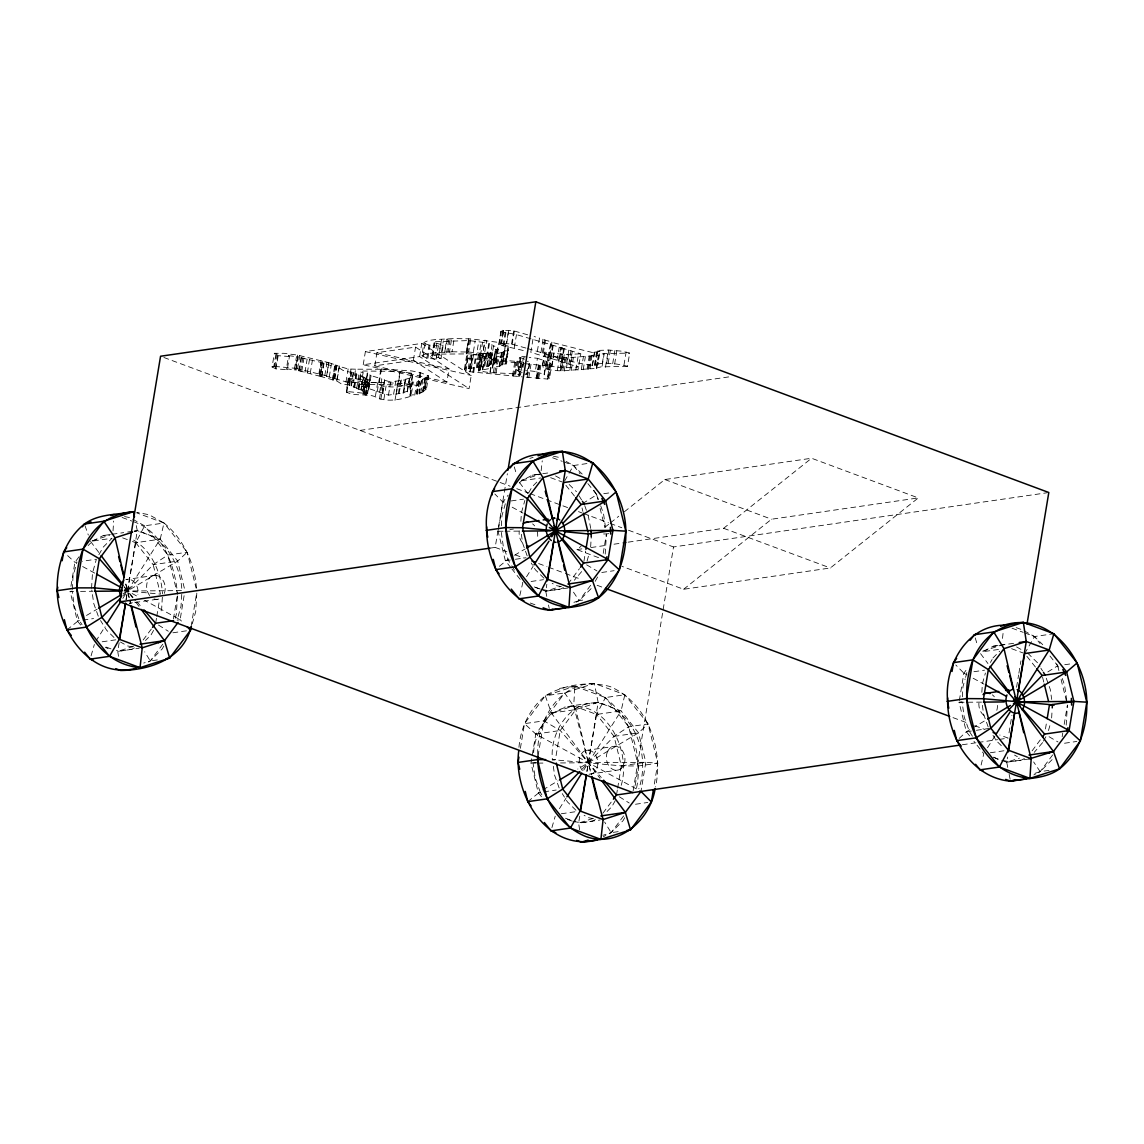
<?xml version="1.0" encoding="UTF-8"?>
<svg xmlns="http://www.w3.org/2000/svg" width="1144" height="1144" viewBox="0 0 1144 1144"><rect width="100%" height="100%" fill="white"/><g stroke="black" fill="none" stroke-linecap="round" stroke-linejoin="round"><path stroke-width="0.75" stroke-dasharray="5 3.75" d="M502.874 352.195L494.451 354.34L492.277 367.51L500.686 365.794L502.874 352.195L504.904 350.865L508.322 350.793L506.148 363.978L502.731 364.049L500.7 365.379M72.272 589.46L73.073 576.018L76.991 562.019L74.918 562.319L63.621 551.923M91.563 588.316L92.464 573.201L96.382 559.202L82.282 561.261M162.348 597.197L161.647 608.951L160.346 613.613M177.42 595.952L176.319 614.414L174.903 619.49M181.739 594.379L181.038 606.134L177.12 620.134L180.123 619.705L182.425 622.036M196.811 593.135L195.71 611.597L191.92 625.139M501.372 525.782L501.973 515.715L505.891 501.716L502.888 502.144L494.823 493.965M520.877 521.292L521.378 512.898L524.853 500.457M518.961 747.318C520.549 727.57 529.901 708.422 545.302 695.766C564.321 684.57 588.617 681.023 610.009 686.514C647.404 702.645 663.591 748.648 655.626 786.7M533.633 752.781C534.005 741.641 538.595 731.116 544.53 721.821C556.585 704.075 579.336 705.419 598.155 702.373L621.078 710.896L638.524 732.832L645.817 762.304L640.983 791.419L535.778 734.048L524.481 723.651L545.302 695.766L574.932 686.214C622.393 690.976 645.702 747.275 636.236 789.517M537.751 754.568C536.493 721.821 558.172 683.411 594.337 683.397L624.853 694.737L648.076 723.952L657.786 763.191L653.982 786.1M590.647 546.961L591.248 536.879M605.219 554.096L606.42 533.976L609.952 533.462M962.361 696.81L962.962 686.729L965.136 678.95M981.852 692.32L982.353 683.912L985.399 673.029M1051.636 717.989L1052.137 709.58M1066.208 725.124L1067.409 704.99L1064.192 724.366M113.027 530.902L113.656 521.049M559.473 688.402L574.932 686.214L573.673 705.919L591.505 774.788M541.155 470.713L542.256 460.789M1002.501 638.423L1003.231 631.803M428.6 375.904L427.17 376.233L424.996 389.403L426.426 389.089L428.6 375.904L419.977 372.486L411.711 370.928L386.086 369.255L355.598 369.197L353.396 382.596L348.777 382.639L326.598 376.276L328.685 362.619L297.554 355.112L284.112 353.31L274.374 353.281L278.164 355.698L275.976 368.883L287.258 369.698L289.432 356.513L288.588 355.612L286.415 368.783L287.258 369.698M328.685 362.619L336.837 365.408L334.734 378.85M353.396 382.596L383.912 382.439L409.538 384.112L417.789 385.671L426.426 389.089M355.598 369.197L348.133 368.969L336.922 365.68M527.484 348.548C549.506 354.626 571.628 363.435 594.351 365.422L597.84 364.636L600.028 351.451L592.52 352.538L589.975 368.783L569.798 370.284C561.161 371.228 551.236 371.142 543.228 367.524L542.728 365.251L562.062 367.767L578.649 366.995L559.173 361.061L561.361 347.876L562.347 348.019L560.174 361.189L559.173 361.061M561.361 347.876L580.823 353.825L577.977 370.127M524.41 363.678L528.471 363.978L526.283 377.162L547.533 379.05L549.52 378.349L551.708 365.165L549.978 362.977L546.26 361.404L544.072 374.574L547.804 376.147L549.52 378.349M119.148 642.756L117.746 651.379L118.547 656.584M126.126 599.628L137.294 530.644L135.893 523.737M546.775 596.381L545.731 591.205L546.846 584.298M597.425 364.049C606.549 362.29 618.017 363.806 627.484 366.309L629.658 353.138L621.607 351.165L608.808 350.035L599.685 350.364L597.425 364.049L595.609 364.035L597.783 350.865L599.685 350.364M579.736 816.201L578.607 823.108L579.665 830.058M586.986 771.356L598.155 702.373L594.337 683.397L564.693 692.949L545.302 695.766L551.408 713.098L599.999 778.335M1007.75 767.395L1006.706 762.219L1007.549 757.042M70.942 586.3L74.918 562.319L79.079 556.742M155.655 623.251L156.499 618.117M156.785 616.401L159.617 599.27M173.43 618.947L177.234 596.038M184.098 595.724L180.123 619.705L144.544 600.285M191.077 626.697L196.625 593.221M275.976 368.883L272.072 366.995L274.374 353.281M272.072 366.995L273.874 366.209L276.062 353.024M273.874 366.209L274.66 366.395L276.834 353.224M275.49 367.925L277.677 354.74M286.415 368.783L294.28 369.869L296.468 356.685L321.292 362.491L322.608 363.22L320.42 376.39L336.736 380.909L341.084 383.755L348.991 384.942L358.887 389.046L358.015 389.16L360.76 372.043L363.363 371.028L395.652 371.342L411.382 373.13L412.727 375.375L410.553 388.56L409.595 390.748L403.231 392.449L405.419 379.279L411.768 377.577L412.727 375.375M326.498 375.79L295.381 368.296L297.554 355.112M320.42 376.39L295.624 369.898L297.812 356.713M296.11 370.213L298.527 355.469M297.597 368.697L299.785 355.512M298.756 370.756L300.929 357.572M299.428 370.77L301.601 357.586M300.629 371.114L302.817 357.943M301.801 371.228L303.989 358.043M304.947 372.3L307.135 359.116M307.378 372.758L309.481 359.302M310.253 373.259L312.441 360.074M318.904 373.745L321.092 360.575M319.19 375.933L321.292 362.491M320.063 374.274L322.25 361.104M320.363 376.047L322.551 362.863M321.578 376.405L324.038 361.347M321.85 376.691L324.038 363.506L322.608 363.22M324.796 375.518L326.969 362.333M326.598 376.276L328.786 363.106M329.272 376.919L331.488 363.52M332.303 380.123L334.548 366.552L324.038 363.506M333.076 378.092L335.249 364.922M333.347 380.094L335.521 366.909L338.924 367.724L343.272 370.57L356.127 373.602L353.954 386.786M333.862 378.206L336.05 365.022M334.649 378.592L336.837 365.408M336.736 380.909L338.924 367.724M337.251 379.136L339.439 365.951M345.96 382.153L348.133 368.969M411.011 396.224L410.181 395.037L416.616 394.68L418.79 381.51L412.112 382.31L413.198 383.04L411.011 396.224C400.128 399.671 388.745 402.059 377.677 398.112C369.383 392.292 355.098 397.311 346.346 391.949L348.262 378.221L370.012 380.151L367.724 379.565L365.551 392.749L367.825 393.336L370.012 380.151M346.346 391.949L348.262 378.221M346.918 392.578L348.534 378.764M348.777 382.639L350.951 369.455M348.991 384.942L351.179 371.757M349.649 385.371L351.837 372.2M351.022 385.785L353.196 372.601M351.422 385.843L353.596 372.658M353.739 387.344L356.127 373.602M354.683 387.473L356.871 374.303L355.913 374.159M356.713 388.331L358.887 375.146L356.871 374.303M358.701 388.731L360.875 375.561L358.887 375.146M358.887 389.046L360.875 375.561M363.22 364.764L365.394 351.58L421.793 343.4L471.242 375.432L469.069 388.602L363.22 364.764L419.619 356.585L469.069 388.602M405.419 379.279L403.846 392.892L388.474 395.123L358.587 385.213L361.189 384.198L363.363 371.028M358.015 389.16L360.803 389.847L363.649 376.676L361.218 390.118L363.077 391.048L365.251 377.863L363.392 376.948L361.218 390.118M364.65 378.063L367.982 379.308L365.808 392.492L362.462 391.248L365.251 377.863M367.825 393.336L362.448 393.093L364.636 379.908M363.206 393.364L365.379 380.194M364.135 391.534L366.309 378.364M365.036 387.115L367.21 373.945L360.76 372.043M364.035 395.023L368.053 370.87M365.579 395.366L367.753 382.182L377.634 382.811L379.865 384.927C390.833 388.66 402.373 386.829 413.198 383.04M366.395 395.238L368.582 382.067M367.996 388.216L370.17 375.046L367.21 373.945M367.524 393.765L369.712 380.594M368.883 388.788L371.071 375.604L370.17 375.046M374.76 365.865L376.948 352.695L415.572 347.09L449.063 368.94L446.875 382.11L374.76 365.865L413.384 360.26L446.875 382.11M375.461 395.981L377.634 382.811M377.248 391.663L380.766 369.641M379.193 382.611L381.367 369.441M379.636 392.12L381.824 378.95L371.071 375.604M379.479 398.984L381.653 385.814M380.852 399.285L383.04 386.114M382.382 393.15L384.556 379.965L381.824 378.95M382.94 393.593L384.556 379.965M383.912 399.127L386.086 385.943M388.474 395.123L390.662 381.953L406.02 379.722M393.607 394.265L395.795 381.095M394.995 400.386L397.168 387.201M396.267 394.38L399.942 371.643M410.553 388.56L409.194 386.3L398.083 384.942L400.271 371.757M398.355 393.693L400.529 380.509M399.199 393.15L401.372 379.98M403.103 393.279L405.276 380.108M407.207 391.377L409.38 378.206M407.35 391.863L409.523 378.678M413.384 360.26L415.572 347.09M409.194 386.3L411.382 373.13M410.095 388.617L412.269 375.447M409.924 395.495L412.112 382.31M410.181 395.037L412.355 381.853M419.619 356.585L421.793 343.4M414.714 395.18L416.888 382.01M493.35 364.907L495.524 351.737L492.235 351.294L490.061 364.464L493.35 364.907A7.221 1.802 9.4 0 0 493.25 362.705L496.11 362.562L495.652 361.046L489.961 358L482.496 355.941L484.627 342.542L468.826 340.555L435.135 341.741L434.048 342.542L443.257 345.188L441.069 358.358L436.179 359.073L426.855 358.258L421.85 355.612L424.038 342.442L428.314 340.512L435.95 339.511L454.197 338.581L470.842 338.838L496.925 342.185L505.476 344.702L503.389 358.673L505.991 359.202L505.276 362.677L506.148 363.978M416.173 394.165L418.346 380.995L421.407 380.823L422.922 379.079L425.954 378.349L423.766 391.534L416.616 394.68M417.789 385.671L419.977 372.486M422.965 356.899L425.139 343.715L424.038 342.442M418.547 386.257L420.72 373.073M417.431 394.394L419.619 381.224M419.104 393.622L421.292 380.452M419.219 394.008L421.407 380.823M420.777 392.964L422.922 379.079M426.855 358.258L429.043 345.073L438.352 345.888L443.257 345.188M427.899 358.215L430.072 345.03M423.766 391.534L422.779 390.919L424.953 377.749L427.17 376.233M422.837 391.277L424.953 377.749M422.779 390.919L423.652 390.805L426.369 374.531M423.652 390.805L425.325 389.889L427.513 376.705M441.069 358.358L431.86 355.712L434.048 342.542M432.475 356.127L434.648 342.957M431.86 355.712L432.961 354.926L435.135 341.741M432.961 354.926L434.877 355.283L437.065 342.099M436.179 359.073L438.352 345.888M438.467 357.486L440.54 343.929M421.85 355.612L426.14 353.682L439.453 352.395L441.598 339.11M434.877 355.283L441.155 354.097L443.343 340.912M439.453 352.395L444.587 352.309L446.761 339.139M444.587 352.309L447.561 338.738M445.373 351.923L446.732 352.137L448.906 338.967M446.732 352.137L448.062 351.952L450.236 338.767M448.062 351.952L449.449 352.137L451.637 338.953M449.449 352.137L452.009 351.766L454.197 338.581M452.009 351.766L466.366 352.023L468.554 338.838M441.155 354.097L466.223 353.911L468.411 340.726M466.223 353.911L468.826 340.555M464.392 369.112L466.566 355.927L467.796 355.87L465.608 369.04L464.392 369.112L465.923 371.342L522.236 376.862M466.366 352.023L467.524 352.352L469.698 339.182M465.308 368.811L467.481 355.641L480.008 354.097L477.82 367.267L465.608 369.04M467.524 352.352L468.654 352.023L470.842 338.838M465.923 371.342L468.111 358.158L466.566 355.927M468.225 368.554L470.413 355.369M469.383 368.883L471.571 355.712M469.669 368.568L471.857 355.384M469.798 371.8L471.971 358.63L521.592 363.22M466.652 353.725L473.015 354.111L475.203 340.941M470.256 371.743L472.429 358.558M471.257 368.611L473.444 355.441M472.901 372.272L475.804 354.425M473.716 372.157L475.904 358.973M473.015 354.111L476.505 354.883L478.678 341.713M476.29 367.724L478.464 354.54M482.496 355.941L479.121 354.84L481.295 341.67M477.434 366.938L479.622 353.768L490.948 353.038L488.774 366.209L477.82 367.267M480.423 355.384L482.611 342.199M478.421 370.17L480.594 356.985L482.396 357.114L480.223 370.298L478.421 370.17C490.061 374.646 507.378 371.771 520.52 375.161L523.18 358.544L519.433 357.328L520.42 356.499L526.512 356.914M479.136 366.695L481.309 353.51M478.793 371.414L480.594 356.985M479.894 369.841L482.067 356.656L494.794 354.812L492.606 367.996L480.223 370.298M480.594 367.095L485.013 340.04M481.467 366.352L483.64 353.181M468.654 352.023L484.527 353.639L486.715 340.469M482.339 369.869L484.513 356.699M482.868 369.412L485.042 356.227M483.798 366.795L485.971 353.625M484.784 366.151L486.972 352.967M486.572 356.928L488.76 343.758L484.684 342.757M484.527 353.639L487.73 353.811L489.918 340.64M486.629 366.38L488.803 353.21M487.272 366.008L489.46 352.838M488.774 366.209L490.676 352.266L492.235 351.294M489.961 358L492.134 344.816L488.76 343.758M488.488 365.451L490.218 364.864L492.406 351.68M491.391 359.102L493.564 345.917L492.134 344.816M489.918 372.358L492.106 359.187L481.195 357.843M490.276 372.587L492.106 359.187M493.25 362.705L496.024 346.589L493.564 345.917M495.095 361.404L497.84 347.862L496.024 346.589M493.364 372.529L496.882 351.036M495.652 361.046L497.84 347.862M498.698 344.773L500.872 331.588L503.546 330.788L501.358 343.958L498.698 344.773L525.625 351.051M496.11 362.562L498.298 349.378L497.282 348.219M499.07 344.13L501.258 330.945M494.751 372.858L496.939 359.674L522.708 361.976M501.358 343.958L500.443 343.429L502.616 330.258L513.742 330.859L529.672 335.364M496.11 372.772L498.298 359.588M500.443 343.429L501.544 343.157L503.732 329.987M499.242 366.395L501.415 353.21M499.442 365.966L501.63 352.795M502.974 345.788L505.147 332.618L505.963 332.604L516.459 334.62L562.347 348.019M503.775 345.788L505.963 332.604M500.686 365.794L502.859 352.609M501.901 364.807L504.089 351.623M502.016 365.179L505.476 344.702M502.731 364.049L504.904 350.865M525.911 348.062L511.554 344.044L506.377 343.658L508.565 330.473M506.592 343.729L508.78 330.559M505.276 362.677L508.322 347.933L508.165 346.031L505.577 345.488M505.991 359.202L508.165 346.031M506.134 361.104L508.322 347.933M511.554 344.044L513.742 330.859M512.097 344.573L514.285 331.402M514.271 347.79L516.459 334.62M512.512 375.818L514.686 362.634M513.542 376.061L515.715 362.877M514.786 374.345L516.959 361.175M515.658 374.217L517.832 361.046M522.136 372.472L517.245 370.513L519.433 357.328M517.245 370.513L518.232 369.669L520.42 356.499M518.604 371.342L520.777 358.172M518.589 376.519L520.777 363.349M519.419 376.405L521.736 361.475M522.465 366.866L524.095 356.985M522.965 367.524L524.052 360.946M489.889 548.162L495.18 547.39L507.378 473.716M498.355 529.558L502.888 502.144L508.108 495.166M532.975 339.182L530.787 352.352L560.174 361.189M524.996 374.503L527.656 374.288L529.844 361.104L527.184 361.332M527.27 377.434L529.457 364.25L549.721 365.88L551.708 365.165M528.814 377.491L531.002 364.307M537.351 351.294L539.525 338.109L534.119 336.508M537.437 358.315L546.532 361.361L544.358 374.531L535.263 371.485L537.437 358.315L529.2 357.357M536.25 378.349L538.424 365.179M536.607 378.307L538.795 365.122M540.926 352.724L543 339.31L539.525 338.109M537.037 378.464L539.224 365.279M537.723 378.364L539.911 365.179M542.327 352.91L544.501 339.725L543 339.31M538.667 378.621L540.84 365.437M543.243 353.382L545.416 340.211L544.501 339.725M542.299 365.422L544.916 352.08L564.249 354.583L580.823 353.825M542.728 365.251L544.916 352.08M544.115 365.579L546.303 352.409M545.845 369.083L548.033 355.913L545.402 354.34L544.487 352.252M548.248 357.643L550.436 344.458M547.204 365.522L551.036 341.727L545.416 340.211M547.089 369.412L549.277 356.227L566.452 357.915L598.698 355.283L596.524 368.468L589.975 368.783M549.778 355.584L551.951 342.399L551.036 341.727M548.333 369.226L550.507 356.056M550.393 358.572L552.581 345.402M547.804 376.147L549.978 362.977M547.533 379.05L550.078 363.592M551.008 358.987L553.181 345.817M548.863 377.134L551.051 363.964M551.637 366.294L553.825 353.124M551.966 366.08L554.139 352.91M557.028 360.46L559.216 347.275M558.572 360.503L560.76 347.333M557.314 370.685L559.502 357.5M560.403 366.981L562.576 353.796M561.59 361.633L563.778 348.448M560.288 370.584L562.476 357.4M562.104 362.062L564.278 348.877M561.046 370.856L563.234 357.686M562.062 367.767L564.249 354.583M562.776 370.727L564.95 357.543M564.264 371.085L566.795 354.497M566.623 363.735L568.797 350.064M566.466 367.939L569.24 350.722M568.825 364.064L570.999 350.879M570.069 364.879L572.3 351.365M569.798 370.284L571.986 357.114M571.228 370.584L573.416 357.4M575.832 370.027L578.077 356.728M581.309 369.483L583.483 356.299M520.391 748.319L524.481 723.651L543.872 720.849L560.245 730.501L601.272 777.52M583.211 369.755L585.385 356.585M587.044 369.197L589.231 356.027M587.873 369.412L590.061 356.242M588.745 369.283L591.105 355.755M592.206 365.722L594.379 352.552M592.492 365.408L594.665 352.223M594.351 365.422L596.539 352.238M595.009 365.05L597.182 351.866M574.932 686.214L605.462 697.554L624.853 694.737L621.078 710.896L596.596 714.442L573.673 705.919L551.408 713.098L535.778 734.048L530.959 763.162L538.238 792.649L541.512 796.753M596.524 368.468L598.584 354.883L603.932 353.496L629.658 353.138M596.396 368.068L601.758 366.681L603.932 353.496M627.484 366.309L602.001 366.866L604.189 353.682M538.038 756.084L543.872 720.849L564.693 692.949L575.89 709.552L591.205 774.745M605.476 367.281L607.65 354.097M606.62 363.22L608.808 350.035M608.15 363.52L610.338 350.35M612.683 363.678L614.871 350.493M614.628 364.121L616.816 350.936M583.912 561.361L585.614 551.093M598.155 702.373L575.89 709.552L560.245 730.501L555.426 759.616L552.423 760.045C549.091 730.501 574.188 693.336 606.935 705.147C637.694 718.604 649.492 758.415 638.852 788.745M623.966 365.093L626.14 351.923M603.217 553.353L606.42 533.976L603.16 533.962M616.516 794.98L617.36 789.832M617.646 788.13L621.335 765.865L614.042 736.379L596.596 714.442L605.462 697.554L628.685 726.769L638.381 766.008L634.591 788.917M633.147 790.819L673.516 546.961L1047.032 492.764M959.33 700.571L963.877 673.173L968.038 667.581M1009.008 732.846L1011.911 715.315M1016.558 687.244L1018.589 674.96M1018.889 673.201L1020.048 666.194M1020.334 664.435L1020.92 660.917M1045.459 728.957L1046.874 720.391M1062.161 736.707L1062.733 733.175M126.055 599.628L135.736 542.714L144.602 525.825L163.992 523.008C183.498 538.895 194.666 563.22 196.439 588.087M586.915 771.356L596.596 714.442M334.548 366.552L335.521 366.909M349.177 379.007L354.568 380.723L367.753 382.182M122.851 598.412L160.217 539.167L163.992 523.008L149.149 514.786L136.951 512.355M519.791 595.595L522.808 582.682L511.897 568.968M981.137 765.007L983.783 753.696L973.973 741.355M587.072 561.089L589.246 553.31M621.206 785.342C631.788 750.407 605.777 697.583 564.149 707.264M965.565 677.391L966.88 672.729L963.877 673.173L955.812 664.979M1048.49 730.544L1050.221 724.324M91.062 655.884L94.351 644.487M551.923 827.612L555.212 816.215M98.885 554.74L103.06 547.29L112.026 538.252L92.621 541.069L88.145 545.588M153.568 630.401L151.065 634.863L145.46 640.511M163.835 646.031L162.219 648.905L150.293 660.932L145.56 663.391M528.628 492.935L531.96 486.972L537.566 481.338M581.638 571.585L574.359 580.208M595.166 581.381L598.398 575.618M615.257 800.643L611.926 806.591L606.32 812.24M624.696 817.745L623.08 820.634L611.153 832.66L603.274 836.75M990.432 662.462L992.105 659.487M1042.613 742.599L1034.219 752.352M1043.442 741.112L1045.945 736.636M564.607 480.995L568.168 474.803M569.054 473.258L573.501 465.522L592.892 462.705M1024.695 653.567L1034.476 636.536L1052.108 633.976M95.753 641.369L105.105 626.554M526.54 576.762L533.075 566.38M559.43 808.651L565.965 798.283M583.712 770.141L621.078 710.896M987.515 747.776L994.994 735.921M143.143 640.011L151.48 628.842M162.777 644.201L150.293 660.932L143.701 663.062M567.996 584.026L579.465 568.668M590.647 585.285L579.193 600.629L574.46 603.074M602.959 813.141L612.34 800.571M623.637 815.929L611.153 832.66L602.917 835.32M1032.102 750.85L1040.439 739.682M1052.666 754.911L1040.168 771.642L1033.861 774.917M122.637 596.024L153.182 564.664L167.825 555.04L187.216 552.223L196.067 588.059M582.267 769.011L614.042 736.379L628.685 726.769L648.076 723.952L638.524 732.832L577.749 769.083M519.29 483.011L521.535 480.766L532.189 475.232L540.998 473.959M591.133 588.602L579.193 600.629L572.601 602.745M992.935 658L999.67 651.222M1052.108 759.616L1040.168 771.642L1031.931 774.302M122.966 593.736L177.663 561.103L187.216 552.223L163.992 523.008L136.679 512.855M499.385 566.294L508.394 558.93M959.173 738.423L966.337 731.76L970.899 729.043M66.91 629.929L80.423 619.104M527.77 801.658L541.284 790.833M598.569 557.643L576.891 549.592L581.081 546.26M604.804 527.355L608.994 524.009M610.395 522.908L618.761 516.23M624.352 511.783L664.821 479.536L811.568 458.243L918.289 497.926L830.344 567.982L683.611 589.274L621.907 566.323M628.156 542.156L723.623 528.299L811.568 458.243M683.611 589.274L771.542 519.219L918.289 497.926M582.582 503.603L596.725 494.723L593.922 490.247M1047.804 671.957L1057.699 665.751L1055.841 662.762M86.501 615.472L97.14 609.137M514.471 555.298L525.11 548.963M542.799 789.918L558 780.866M972.414 728.142L986.099 719.976M92.621 541.069L103.275 535.535L110.339 534.52M134.477 647.847L131.446 649.434L119.834 651.079L116.459 650.407M563.391 587.544L560.346 589.117L548.734 590.762L541.999 589.432M595.352 819.576L592.306 821.163L580.694 822.808L573.959 821.464M1013.598 643.328L993.164 646.246L982.51 651.78L1001.901 648.963M1024.366 758.558L1021.32 760.145L1009.709 761.79L1001.3 760.116M92.135 540.855L109.638 535.22M134.105 531.674L137.294 530.644L160.217 539.167L177.663 561.103L184.942 590.576M529.801 458.415L533.104 457.357M521.707 480.165L540.797 474.016M133.648 646.26L117.746 651.379L139.225 648.262M534.262 586.943L545.731 591.205L560.045 586.586M982.696 651.193L1001.772 645.044M592.921 818.489L578.607 823.108L600.085 819.991M1001.801 760.402L1006.706 762.219L1019.433 758.129M289.432 356.513L278.164 355.698M274.66 366.395L295.381 368.296M361.061 375.861L360.203 375.99L362.977 376.676M360.017 430.401L730.015 376.719M112.098 534.262L123.709 532.618M137.294 530.644L134.291 531.073C163.606 533.49 180.781 564.078 181.939 591.019M542.756 473.702L550.85 472.558M521.535 480.766L540.926 477.949M132.461 541.498L135.736 542.714L160.217 539.167M511.182 500.943L523.523 499.156M603.775 493.707L610.824 492.678M135.736 542.714L153.182 564.664L177.663 561.103M155.427 575.289L125.911 579.565A12.098 9.238 81.7 0 1 137.909 594.651M80.652 625.024L77.377 620.92L70.099 591.434L72.172 591.133L74.346 606.349L79.465 620.62L82.025 624.724M510.81 567.596L505.362 560.746L498.069 531.259L501.072 530.83L503.26 546.046L508.365 560.303L510.925 564.421M509.895 529.543L513.413 529.043M157.128 599.284L129.315 603.317A12.098 9.238 81.7 0 0 133.891 601.844M77.377 620.92L79.465 620.62M82.983 620.105L93.565 618.561M576.891 549.592L582.196 548.82M591.033 547.533L606.949 545.23M614.013 544.201L626.397 542.413M505.362 560.746L513.656 559.53M515.415 559.287L525.997 557.743M102.188 641.784L116.302 639.739L106.549 630.144L100.558 620.548M172.873 632.789L186.972 630.744M531.102 581.481L543.443 579.679M601.773 572.472L614.113 570.684M545.731 591.205L568.125 587.959M157.343 659.916L150.293 660.932L144.687 651.808M582.711 600.114L579.193 600.629L571.728 589.56M551.408 713.098L575.89 709.552M535.778 734.048L560.245 730.501M973.93 671.714L984.512 670.169M1064.749 664.721L1071.814 663.706M614.042 736.379L638.524 732.832M585.642 750.507L615.157 746.231M536.565 762.347L530.959 763.162L536.178 763.119M969.611 735.878L966.337 731.76L959.058 702.287L962.061 701.844L964.235 717.059L969.34 731.331L972.757 736.808M621.335 765.865L645.817 762.304L657.786 763.191L638.381 766.008L621.335 765.865L552.166 759.616M589.046 774.245L618.561 769.969M538.238 792.649L540.326 792.334L542.885 796.453M543.843 791.834L556.184 790.032M966.337 731.76L974.631 730.558M976.39 730.301L988.745 728.513M962.333 744.758L976.433 742.713M978.191 742.456L997.568 739.653M999.327 739.396L1008.136 738.109L999.784 735.006M561.289 813.77L577.162 811.468M635.492 804.261L647.833 802.459M990.318 752.752L1004.418 750.707M1064.521 743.242L1076.861 741.455M1006.706 762.219L1029.114 758.972M618.203 831.645L611.153 832.66L604.618 822.007M1048.991 770.37L1040.168 771.642L1033.647 761.961M103.275 535.535L113.227 534.134M127.656 532.017L132.632 531.317M532.189 475.232L537.165 474.531M993.164 646.246L1004.775 644.601M498.298 349.378L495.423 349.521A7.221 1.802 9.4 0 1 495.524 351.737M492.463 359.416L496.939 359.674M476.505 354.883L479.121 354.84M498.069 531.259L503.288 531.231M505.033 531.216L520.692 531.102M70.099 591.434L73.573 591.419M80.538 591.362L92.721 591.276M124.038 591.033L181.467 590.604M959.058 702.287L981.681 702.116M537.923 763.119L546.617 763.048M560.546 762.948L645.817 762.304M294.28 369.869L295.624 369.898M361.189 384.198L398.083 384.942M124.052 590.676L160.475 594.136L153.182 564.664M362.448 393.093L346.089 391.405M501.544 343.157L506.377 343.658M288.588 355.612L296.468 356.685M468.111 358.158L471.971 358.63M518.232 369.669L521.921 370.17M535.263 371.485L525.682 370.313M553.439 456.256L558.658 457.3M1016.158 627.627L1022.607 629.958M561.404 586.615L556.341 585.614L552.166 583.297M540.326 589.088L534.162 586.872M124.524 516.559L129.758 517.603M132.489 646.918L127.442 645.917L120.477 642.056M593.35 818.646L588.302 817.645L584.126 815.329M572.272 821.135L566.123 818.918M376.948 352.695L449.063 368.94M365.394 351.58L471.242 375.432M592.52 352.538L551.951 342.399M487.73 353.811L503.288 357.872L503.389 358.673M500.872 331.588L505.147 332.618M548.033 355.913L549.277 356.227M597.783 350.865L600.028 351.451M595.609 364.035L597.84 364.636M425.025 378.106L425.954 378.349M528.471 363.978L529.457 364.25M385.128 380.409L390.662 381.953M425.139 343.715L429.043 345.073M664.821 479.536L771.542 519.219M1011.997 628.185L1023.236 632.36M1024.838 632.961L1034.476 636.536L1042.742 644.673M552.609 457.757L562.247 461.347M563.863 461.933L573.501 465.522L582.939 474.803M723.623 528.299L830.344 567.982M1011.596 648.691L1023.065 652.952M550.621 477.677L562.076 481.939M163.878 357.486L510.095 486.2M516.773 488.688L528.442 493.021M530.115 493.65L568.468 507.907M578.464 511.625L581.81 512.869M583.469 513.484L608.479 522.779M610.152 523.409L621.821 527.741M628.499 530.23L673.516 546.961M495.18 547.39L506.878 551.737M515.229 554.854L523.58 557.957M538.624 563.549L546.975 566.652M548.648 567.267L563.692 572.858M565.351 573.487L580.394 579.078M597.096 585.285L603.789 587.773M952.995 717.617L968.038 723.208M974.717 725.696L984.755 729.414M993.607 757.357L1000.156 759.788M530.273 603.017L535.092 604.804M122.108 517.474L131.746 521.049M133.347 521.65C162.848 531.173 175.103 565.894 177.52 594.279M122.637 537.852L130.831 540.897M106.292 647.118L114.471 650.164M565.508 818.232L575.332 821.892M525.768 373.259L527.656 374.288M963.877 673.173L966.966 674.86M973.158 678.235L983.983 684.141M512.183 507.207L523.008 513.113M82.654 566.537L95.023 573.287M124.424 589.317L136.808 596.067M1024.094 630.787L1034.476 636.536L1040.01 643.5M1016.558 646.946L1022.135 650.035M566.08 461.404L573.501 465.522L580.137 473.859M555.569 475.933L562.548 479.794M1014.542 755.083L1017.331 756.627M993.75 757.128L997.94 759.444M132.718 519.247L144.602 525.825L167.825 555.04L177.105 592.578M133.633 540.097C152.238 550.908 161.075 573.144 162.548 593.836M105.262 647.189L108.051 648.734M502.616 330.258L503.546 330.788M1049.077 736.722L1058.014 741.998M586.615 564.836L597.025 570.97M619.319 796.753L629.157 802.988M158.458 625.024L168.297 631.259M523.18 358.544L524.324 359.287M507.45 349.506L508.322 350.793M1027.698 653.124L1037.451 662.719L1040.01 666.838M1001.3 745.659L996.438 740.854L993.006 735.377M569.154 484.513L576.476 491.706M543.986 578.235L535.449 569.841L531.173 562.977M575.947 810.267L567.41 801.872L562.276 793.636M124.01 586.986L135.721 600.414M136.894 601.758L140.412 605.791M1049.963 656.012L1057.699 665.751L1059.401 670.498M1026.883 656.298L1035.606 667.281M587.873 483.597L596.725 494.723L598.426 499.47M565.894 485.285L574.617 496.253M980.565 653.639L987.958 663.563M519.591 482.611L528.042 493.965M90.548 541.369L100.057 554.139M124.353 586.758L134.92 600.943M135.964 602.359L139.139 606.606M1040.868 668.21L1042.584 670.956M579.036 495.81L581.595 499.928M511.783 565.794L515.2 571.285M490.676 352.266L490.948 353.038M1062.233 678.406L1064.506 684.741L1067.166 703.303M1046.274 678.235L1050.249 689.332L1051.708 699.47M988.173 726.926L983.625 714.242L981.938 702.416M600.686 505.805L603.531 513.727L605.462 527.227M584.727 505.634L587.573 513.556M588.145 515.143L590.733 528.457M527.184 555.898L522.651 543.228L521.192 533.09M559.144 787.944L554.611 775.26L553.153 765.121M540.326 792.334L535.206 778.077L533.033 762.862M98.284 616.216L93.751 603.531L91.806 590.018M84.985 525.611L88.331 535.063M975.26 637.923L977.619 645.859M514.285 466.909L516.645 474.846M125.74 584.126L130.645 603.06M1057.699 665.751L1058.972 670.87M1061.074 679.393L1066.98 703.288M1042.57 677.234L1043.857 682.439M596.725 494.723L597.983 499.842M600.099 508.379L604.733 527.141M582.024 507.95L582.882 511.425M125.911 584.141L130.345 603.017M1009.137 774.302L1010.181 779.479M548.505 605.004L549.206 608.451M983.926 715.415A12.098 9.238 81.7 0 1 979.035 701.744M992.334 694.837A12.098 9.238 81.7 0 1 994.336 696.81M997.425 705.405A12.098 9.238 81.7 0 1 996.424 711.382M522.193 542.513A12.098 9.238 81.7 0 1 519.304 530.816M532.603 523.909A12.098 9.238 81.7 0 1 534.606 525.868M537.237 531.345A12.098 9.238 81.7 0 1 537.508 537.58M158.83 599.041A12.098 9.238 81.7 0 1 154.025 598.898M149.721 595.652A12.098 9.238 81.7 0 1 148.491 579.379A12.098 9.238 81.7 0 1 160.846 577.634A12.098 9.238 81.7 0 1 164.235 593.593M582.325 770.527A12.098 9.238 81.7 0 1 582.797 752.18A12.098 9.238 81.7 0 1 596.739 757.371A12.098 9.238 81.7 0 1 591.434 773.902M607.364 752.008A12.098 9.238 81.7 0 0 616.173 770.312A12.098 9.238 81.7 0 0 623.451 752.48A12.098 9.238 81.7 0 0 607.364 752.008"/><path stroke-width="1.5" d="M136.107 668.296C91.062 680.137 57.658 630.973 57.2 590.69C56.628 565.98 64.564 539.925 84.427 524.038C98.727 513.527 116.86 515 133.476 511.668L134.506 516.845M487.787 537.208C480.123 501.716 502.559 454.483 542.985 454.168C589.303 439.482 625.639 489.16 625.825 531.159C626.397 555.87 618.461 581.924 598.584 597.812C584.284 608.322 566.166 606.849 549.549 610.181C509.681 606.792 485.371 563.735 486.686 526.855M596.968 840.025C547.518 852.38 512.784 794.236 518.761 750.678M537.651 756.241C537.737 788.574 554.254 823.179 585.227 836.278C617.874 848.834 650.507 820.191 655.154 788.402M591.248 536.879L590.976 530.144M610.653 534.076L610.367 527.327M948.776 708.222C941.097 672.729 963.534 625.496 1003.96 625.196C1050.278 610.496 1086.614 660.188 1086.8 702.173C1087.372 726.883 1079.436 752.938 1059.573 768.825C1045.273 779.336 1027.14 777.877 1010.524 781.195C970.655 777.806 946.345 734.748 947.661 697.883M1052.237 707.907L1052.437 704.547M1071.628 705.09L1071.342 698.355M1015.143 696.696L1031.187 758.672L1029.929 778.378C953.181 771.556 940.754 629.271 1023.351 622.379L1053.867 633.733L1077.09 662.934L1086.8 702.173L1080.379 740.94L1059.573 768.825L1029.929 778.378L999.398 767.038L980.008 769.855L975.589 764.292M119.705 639.31L125.568 603.088L119.305 639.296L109.524 656.327L90.133 659.144L84.599 652.18M547.404 580.852L553.825 541.183M493.278 559.387L495.81 569.626L515.2 566.809L529.844 557.185L555.498 530.83L565.265 470.47L562.376 451.365C479.779 458.243 492.206 600.543 568.94 607.364L598.584 597.812L619.404 569.912L625.825 531.159L616.115 491.92L592.892 462.705L562.376 451.365L532.732 460.918L513.341 463.72L510.21 467.91M580.566 811.039L586.429 774.817M1008.379 751.88L1014.528 713.928M970.155 640.325L974.316 634.748L993.707 631.931L1023.351 622.379L1026.254 641.484L1016.487 701.858L1053.452 751.494L1059.573 768.825M58.887 597.511L57.2 590.69L57.786 587.172M62.162 560.732L63.621 551.923L66.738 547.747M632.861 792.577L119.891 601.858L160.56 356.242L535.835 301.787L1048.805 492.506L1027.012 624.081M115.83 668.697L120.649 670.484C150.093 670.184 183.669 658.758 191.077 626.697M491.934 495.137L492.521 491.62L494.608 488.831M507.965 470.198L535.835 301.787M519.748 769.24L518.06 762.419L518.933 757.128M538.038 756.084L537.451 759.602L547.161 798.841L570.384 828.056L600.9 839.396L630.544 829.843L651.365 801.958L653.41 789.617M585.9 549.377L588.459 533.962L612.927 530.401L625.825 531.159M565.265 470.47L543 477.649L527.37 498.598L522.551 527.713L529.844 557.185L547.275 579.121L570.212 587.659L592.463 580.48L608.107 559.53L612.927 530.401L605.634 500.929L588.202 478.993L565.265 470.47L559.659 471.285M952.037 671.457L953.495 662.633L956.627 658.458M1047.16 718.675L1049.434 704.976L1073.901 701.429L1086.8 702.173M1029.114 758.972L1053.452 751.494L1069.082 730.544L1073.901 701.429L1066.623 671.957L1049.177 650.006L1026.254 641.484L1019.19 642.499M556.084 527.384L547.275 579.121L538.424 596.01L519.033 598.827L511.282 589.088M557.257 520.491L563.72 482.539L588.202 478.993L592.892 462.705M586.329 774.817L580.165 811.024L570.384 828.056L550.993 830.873L544.358 822.522M1017.073 698.412L1008.264 750.149L999.398 767.038L976.175 737.823L966.48 698.584L972.9 659.831L993.707 631.931L1003.989 648.662L1017.288 705.29M1018.246 691.505L1024.695 653.567L1049.177 650.006L1053.867 633.733M82.354 526.826L84.427 524.038L103.832 521.221L133.476 511.668C50.865 518.561 63.306 660.846 140.04 667.667L169.684 658.115L190.505 630.23L191.448 626.841M606.034 559.831L606.906 556.713M1067.009 730.844L1067.881 727.741M106.964 623.594L120.978 601.372M534.019 564.907L548.963 541.198M551.765 536.765L588.202 478.993M566.895 796.81L581.838 773.101M995.923 734.448L1009.938 712.226M1049.177 650.006L1016.487 701.858L1073.901 701.429M152.524 627.441L155.655 623.251L173.602 620.649M132.518 532.174L115.029 537.823L99.385 558.772L94.566 587.887L101.859 617.36L119.305 639.296L142.228 647.833L164.493 640.654L178.035 622.493M580.508 567.267L583.626 563.077L608.107 559.53L619.404 569.912M613.384 799.17L616.516 794.98L960.574 745.016M556.284 763.077L562.719 789.088L580.165 811.024L603.088 819.547L625.353 812.383L640.983 791.419L651.365 801.958M1042.527 736.893L1044.615 734.091L1069.082 730.544L1080.379 740.94M120.191 598.541L101.859 617.36L86.3 627.112L66.91 629.929L64.379 619.691M562.834 523.308L581.166 504.49L605.634 500.929L616.115 491.92M579.822 771.528L562.719 789.088L547.161 798.841L527.77 801.658L525.239 791.419M1020.148 698.097L990.818 728.213L976.175 737.823L956.784 740.64L954.253 730.401M1022.593 695.581L1042.141 675.503L1066.623 671.957L1077.09 662.934M98.656 608.222L121.436 594.637M526.626 548.048L605.634 500.929M559.516 779.951L574.703 770.899M987.615 719.076L1010.409 705.476M1013.441 703.674L1066.623 671.957M158.444 642.671L161.49 641.083M1048.333 753.381L1051.379 751.794M84.427 524.038L91.019 521.907M110.782 515.544L114.071 514.485M513.341 463.72L518.275 462.133M538.038 455.77L542.985 454.168L546.46 454.869M543.128 607.793L549.549 610.181L552.838 609.123M974.316 634.748L977.605 633.69M1000.671 626.254L1003.96 625.196M1026.254 641.484L1003.989 648.662L988.344 669.612L983.525 698.727L990.818 728.213L1008.264 750.149L1031.187 758.672M576.69 840.425L581.509 842.213L588.102 840.096M1005.705 779.407L1010.524 781.195L1015.472 779.607M63.621 551.923L83.011 549.12L99.385 558.772L122.837 585.642M492.521 491.62L511.911 488.803L527.37 498.598L555.498 530.83L612.927 530.401M525.511 522.493L539.067 520.52M543.157 519.934L548.233 519.204M551.637 518.704L555.026 518.218A12.098 9.238 81.7 0 0 552.638 518.547M57.2 590.69L76.591 587.873L94.566 587.887L122.322 590.518M486.1 530.387L505.505 527.57L522.551 527.713L555.498 530.83M119.891 601.858L489.889 548.162M140.011 644.201L164.493 640.654L169.684 658.115L166.152 658.629M567.996 584.026L592.463 580.48L598.584 597.812L595.066 598.326M953.495 662.633L972.9 659.831L988.344 669.612L1019.99 705.891M985.241 693.421L998.798 691.448M1005.59 690.476L1008.979 689.975M518.06 762.419L537.451 759.602L545.631 759.602M947.089 701.401L966.48 698.584L983.525 698.727L1054.339 704.976M600.872 815.929L625.353 812.383L630.544 829.843L627.012 830.358M1028.971 755.054L1053.452 751.494M581.509 842.213L600.9 839.396L603.088 819.547L591.948 776.504M559.874 471.242L563.191 470.77M549.549 610.181L565.007 607.979M1010.524 781.195L1025.982 779.007M522.436 531.088L550.278 530.873M94.451 591.262L120.563 591.062M983.411 702.101L1004.303 701.944M564.178 531.66L588.459 533.962M531.946 561.061L535.278 562.305M605.462 588.402L949.663 716.373M993.106 732.517L996.438 733.762M980.008 769.855L983.225 771.042M519.033 598.827L523.852 600.629M90.133 659.144L93.336 660.331M550.993 830.873L555.812 832.66M985.542 684.984L1005.647 695.952M1013.384 700.171L1069.082 730.544M524.553 513.956L546.217 525.768M549.306 527.456L608.107 559.53M96.568 574.131L121.335 587.63M187.044 626.712L190.505 630.23M1022.336 708.565L1044.615 734.091M562.533 538.895L583.626 563.077M603.617 780.194L616.516 794.98M143.929 609.823L155.655 623.251M1036.693 668.654L1042.141 675.503M956.784 740.64L961.217 746.203M575.718 497.626L581.166 504.49M495.81 569.626L499.127 573.802M527.77 801.658L531.088 805.834M66.91 629.929L71.328 635.492M990.075 666.394L1009.079 691.934M529.1 495.381L548.105 520.906M553.381 527.999L592.463 580.48M602.116 781.18L625.353 812.383M101.115 555.555L122.236 583.926M141.255 609.452L164.493 640.654M1062.833 669.512L1065.679 675.418M1043.442 672.329L1045.144 675.06M601.858 498.484L604.69 504.404M582.453 501.301L584.169 504.046M1007.12 665.694L1008.908 672.586M1009.794 676.033L1013.355 689.803M545.245 491.234L546.589 496.396M547.476 499.842L552.38 518.79M554.168 525.668L570.212 587.659L568.94 607.364L538.424 596.01L515.2 566.809L505.505 527.57L511.911 488.803L532.732 460.918L543 477.649L556.313 534.262M118.604 556.57L119.948 561.747M120.835 565.179L123.952 577.234M131.531 606.506L142.228 647.833L140.04 667.667L109.524 656.327L86.3 627.112L76.591 587.873L83.011 549.12L103.832 521.221L115.029 537.823L124.296 577.277M1044.286 684.169L1048.576 701.515M583.311 513.155L588.03 532.232M1018.904 712.154L1023.737 732.746M557.914 541.126L562.762 561.718M563.563 565.15L564.764 570.298M592.006 778.177L596.853 798.769M131.145 606.449L135.979 627.041M983.053 694.551A12.098 9.238 81.7 0 1 990.046 693.564M528.914 546.231A12.098 9.238 81.7 0 1 526.483 545.759M523.323 523.623A12.098 9.238 81.7 0 1 527.899 522.15M1013.355 712.755A12.098 9.238 81.7 0 1 1006.963 694.923M1008.336 692.477A12.098 9.238 81.7 0 1 1012.369 689.489M1017.173 689.632A12.098 9.238 81.7 0 1 1022.193 709.895M1018.16 712.898A12.098 9.238 81.7 0 1 1015.772 713.227M556.041 542.299A12.098 9.238 81.7 0 1 553.61 541.813M551.322 540.54A12.098 9.238 81.7 0 1 547.232 523.995M548.605 521.55A12.098 9.238 81.7 0 1 550.45 519.691M557.443 518.69A12.098 9.238 81.7 0 1 559.731 519.962M561.733 521.936A12.098 9.238 81.7 0 1 558.429 541.956M121.021 597.054A12.098 9.238 81.7 0 1 123.724 580.709"/></g></svg>
